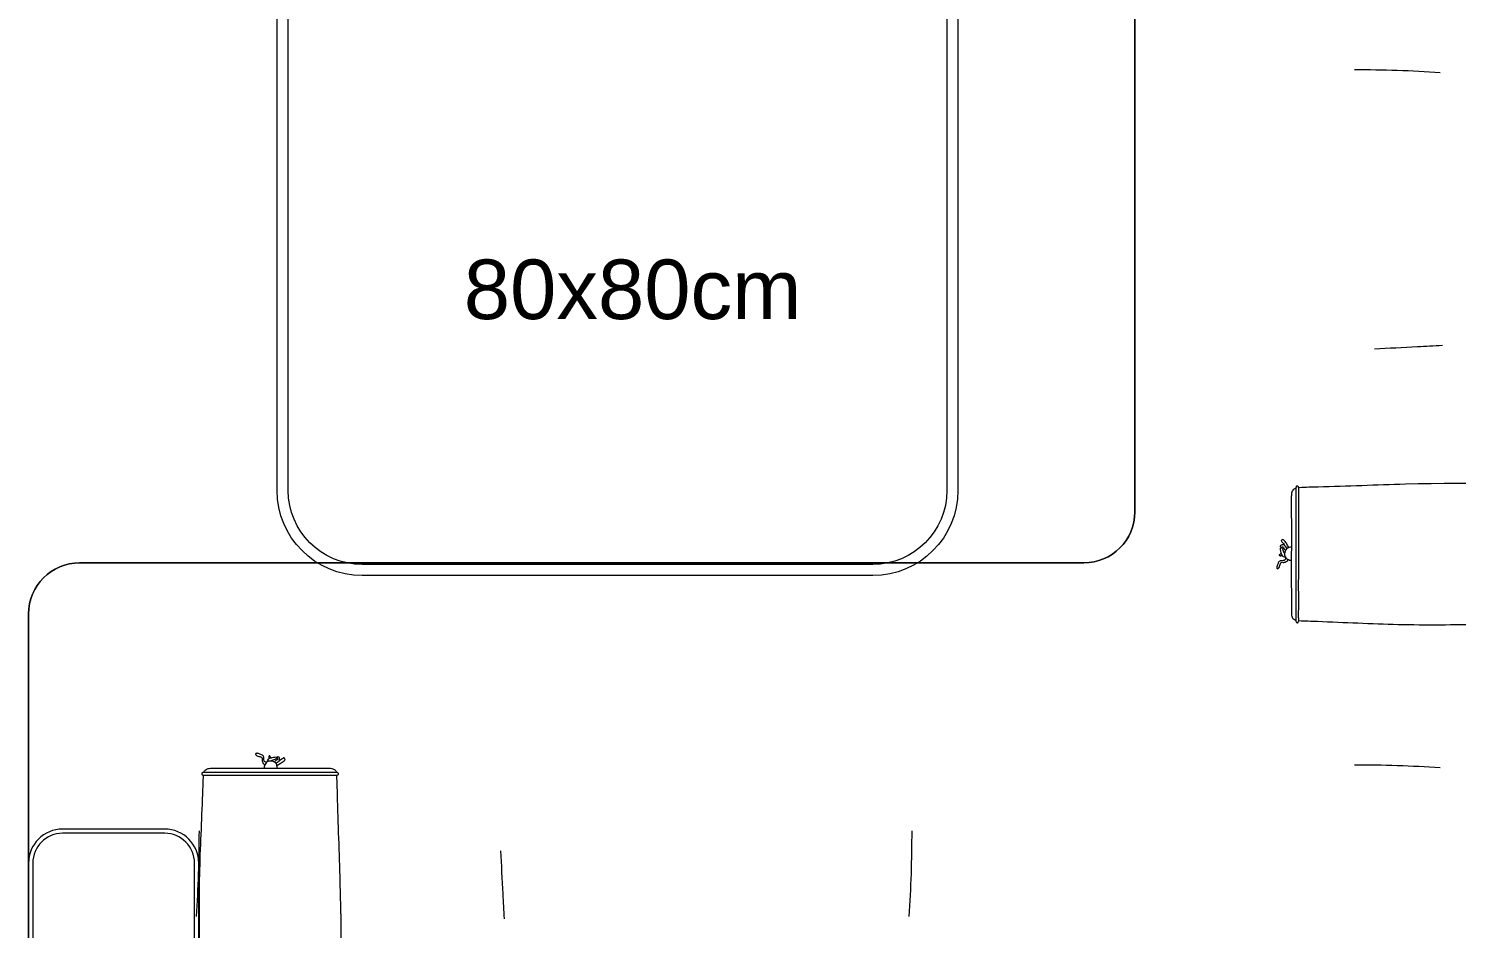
# Model space of a CAD drawing. Header units: centimetres. Extents: x 5488 to 20269, y -31398 to -19684.
# Drawn here: x 16872.7 to 17040.5, y -23914.7 to -23808.8 of the extents above; entities that cross this region are included whole.
import ezdxf

# ---------------------------------------------------------------- set-up
doc = ezdxf.new("R2010")
doc.units = ezdxf.units.CM
doc.set_wipeout_variables(frame=1)
doc.linetypes.add('( Hidden )', pattern=[0.375, 0.25, -0.125])
doc.linetypes.add('DOT', pattern=[0.25, 0, -0.25])
doc.layers.add('wipeout', color=7, linetype='Continuous', true_color=0xffffff)
for name, color, linetype, lineweight in [('xxx_Auto_FFE_UPHOLSTERY', 67, 'Continuous', 20), ('xxx_Auto_FFE_WOOD', 36, 'Continuous', 0), ('xxx_Auto_Tefris_Tefris', 32, 'Continuous', 15), ('xxx_Auto_Yardimci_Yazi', 7, 'Continuous', 9)]:
    doc.layers.add(name, color=color, linetype=linetype, lineweight=lineweight)
doc.styles.add('4N_100', font='arial.ttf', dxfattribs={"height": 16})

# ---------------------------------------------------------------- blocks, each defined once
blk = doc.blocks.new('uyt6ueueyu')
at = {"linetype": 'DOT'}
blk.add_wipeout([(-901.9077874563318, 523.8702232043166), (-841.9077874563314, 523.8702232043091), (-834.8367196444668, 520.9412910161741), (-831.9077874563328, 513.8702232043092), (-831.9077874563319, 451.68378839778853), (-834.8367196444668, 446.79915539244286), (-841.9077874563318, 443.8702232043088), (-901.9077874563322, 443.8702232043161), (-908.9788552681969, 446.7991553924511), (-911.9077874563309, 453.87022320431606), (-911.9077874563318, 513.8702232043165), (-908.9788552681968, 520.9412910161825)], dxfattribs=at).dxf.layer = 'wipeout'
at = {"color": 0}
for points in [[(-901.90778745633, 523.8702232043161), (-841.9077874563318, 523.8702232043088, -0.4142135623730577), (-831.9077874563318, 513.8702232043088), (-831.9077874563318, 453.8702232043088, -0.4142135623731325), (-841.9077874563318, 443.8702232043088), (-901.9077874563318, 443.8702232043161, -0.4142135623730576), (-911.90778745633, 453.8702232043161), (-911.9077874563318, 513.8702232043161, -0.4142135623731324)], [(-901.90778745633, 522.5702232043168), (-841.9077874563318, 522.5702232043095, -0.4142135623730618), (-833.2077874563329, 513.8702232043088), (-833.2077874563311, 453.8702232043088, -0.4142135623731326), (-841.9077874563318, 445.1702232043081), (-901.9077874563318, 445.1702232043153, -0.4142135623730618), (-910.6077874563307, 453.8702232043161), (-910.6077874563307, 513.8702232043161, -0.4142135623731326)]]:
    blk.add_lwpolyline(points, format="xyb", close=True, dxfattribs=at)
at = {"layer": 'xxx_Auto_Yardimci_Yazi', "color": 0, "linetype": '( Hidden )', "ltscale": 50, "style": '4N_100'}
blk.add_text('80x80cm', height=7, rotation=90, dxfattribs=at).set_placement((-862.0643524654037, 465.8070606345846))
blk = doc.blocks.new('lf01_sedir baza')
at = {"layer": 'xxx_Auto_FFE_WOOD'}
blk.add_lwpolyline([(3526.075064179525, 1344.286187823665), (3526.075064179525, 1126.286187823665, -0.4142135623730945), (3520.075064179525, 1120.286187823665), (3424.575064179525, 1120.286187823665, -0.4142135623730951), (3418.575064179525, 1126.286187823665), (3418.575064179525, 1244.286187823665, 0.4142135623730951), (3412.575064179525, 1250.286187823665), (3224.575064179525, 1250.286187823665, -0.4142135623730945), (3218.575064179525, 1256.286187823665), (3218.575064179525, 1265.286187823665)], format="xyb", dxfattribs=at)
blk = doc.blocks.new('mimder plan')
for points in [[(-196, -10.5), (-196, -95, 0.4142135623730951), (-191, -100), (-5.99997067260756, -100, -0.4142135623730951), (2.932739243988181e-05, -106), (2.932739243988181e-05, -224.0000000000036, 0.4142135623731054), (6.00002932739244, -230.0000000000036), (97.00005865478215, -230.0000000000036, 0.4142135623730951), (103.0000586547822, -224.0000000000036), (103.0000586547822, -10.5, 0.4142135623730951), (97.00005865478215, -4.5), (-190, -4.5, 0.414213562373095)], [(80.79295187360003, -226), (80.79295187360003, -214, 0.414213562373095), (77.29295187360003, -210.5), (35.29295187360003, -210.5, 0.414213562373095), (31.79295187360003, -214), (31.79295187360003, -226, 0.414213562373095), (35.29295187360003, -229.5), (77.29295187360003, -229.5, 0.414213562373095)]]:
    blk.add_lwpolyline(points, format="xyb", close=True)
blk.add_lwpolyline([(81.29295187360003, -214, 0.414213562373095), (77.29295187360003, -210), (35.29295187360003, -210, 0.414213562373095), (31.29295187360003, -214), (31.29295187360003, -226, 0.414213562373095), (35.29295187360003, -230), (77.29295187360003, -230, 0.414213562373095), (81.29295187360003, -226)], format="xyb")
for points in [[(-8.828922625012638, -36.48853750923445), (-8.990344490883217, -41.02267320532701), (-9.072553413167043, -43.91764566550046), (-9.25383234974288, -68.20856276118138), (-8.918104108695843, -78.45352208227632), (-8.8370316119981, -80.63318948953383), (-8.828634051602421, -80.7507268126792)], [(6.817188292641731, -36.48847669404131), (6.926530711280066, -40.31639296934736), (7.057283924412332, -45.70523144180697), (7.261808680577815, -59.19057843385235), (7.265387936582556, -69.05110494797918), (6.903893159524159, -78.52675781017388), (6.825301496255634, -80.74929232068462)], [(-57.65063447132889, -64.11486897941359), (-57.9028622142032, -69.15819648144316), (-57.98694226100451, -74.20152398347273)], [(-25.56822578096944, -63.86270735669677), (-25.4000656873668, -66.80464364716318), (-25.14783794449431, -71.84797114919274)], [(24.09936552867293, -64.11486897941359), (23.84713778579862, -69.15819648144316), (23.7630577389973, -74.20152398347273)], [(6.644830535889923, -80.74829657807277), (6.742079101837589, -80.74710168134334), (6.841735064348541, -80.7514829600259), (6.900421853144508, -80.76515479597947), (6.976724489806656, -80.80709903605748), (7.010459140912644, -80.84429471661133), (7.03126954196523, -80.90920758734137), (7.024696166074136, -80.95302002285098), (7.000593359920458, -80.99245117967803), (6.948005839331017, -81.02531050630932), (6.866484419355402, -81.06589084715961), (6.83297047758424, -81.06912294181893), (6.644830535889923, -81.07230932376842), (6.357343376954304, -81.07350422049785), (5.932937974994275, -81.071972225036), (-1.290853498161596, -81.07609580103599), (-2.856290332027129, -81.07350422049785), (-4.969653530049982, -81.06912294181893), (-8.54341757027214, -81.07350422049785), (-8.731856442451317, -81.07131358116021), (-8.821693392608722, -81.06912294181893), (-8.888704336493902, -81.06266396342835), (-8.975073789362796, -81.02531050630932), (-9.036426153448701, -80.95302002285098), (-9.036426153448701, -80.86758587899385), (-8.98175476981487, -80.80118895591295), (-8.924677479646562, -80.76900789909996), (-8.867707537308888, -80.7514829600259), (-8.828783174121781, -80.74866615853898), (-8.670504206729674, -80.74929232068462), (-8.44700711585756, -80.74710168134334), (-8.085467462518864, -80.74710168134334), (-2.802688313695398, -80.73262571127998), (1.430610408435314, -80.74710168134334), (2.895475829882344, -80.7514829600259), (5.07895585038932, -80.74710168134334), (6.416652221148979, -80.7514829600259), (6.644830535889923, -80.74829657807277)], [(6.785033979707805, -81.07350422049785), (6.694928171851643, -81.24875378689467), (6.293947878071776, -81.52039078166126), (5.72389024245058, -81.5675531322122), (4.977126361918636, -81.55615013643546), (2.817689897703531, -81.57515615040757), (-4.304639899517497, -81.56639368087053), (-6.435896458167917, -81.58556197570579), (-7.855396867391391, -81.57515615040757), (-8.36486889497246, -81.5036342877138), (-8.571875662306411, -81.40024121001261), (-8.720900516445909, -81.24875378689467), (-8.779404112821794, -81.13482730011674), (-8.7980042563795, -81.06912294181893), (-8.795132190047298, -81.0657944991508)], [(-1.797954853733245, -81.88968315788952), (-2.201888307879926, -82.12967569639295), (-2.64840439983891, -82.44303553563441), (-2.758560767982999, -82.60120081401692), (-2.72941723043914, -82.65628732697223), (-2.681496341330785, -82.75804684434843), (-2.681426054616168, -82.75827806528832), (-2.412696830575442, -82.65769871506564), (-1.958997430447198, -82.32167028701588), (-1.768076203241435, -82.19056731875753), (-1.672890165807985, -82.15367383763441)], [(-1.875454543716842, -81.57946597335831), (-1.806640552320459, -81.856159740375), (-1.735264905688382, -82.06224786452367), (-1.529088128801959, -82.2738525399327), (-1.222157104421058, -82.38951766059836), (-0.9502269992699439, -82.41057647016714), (-0.7178114837352041, -82.3482708862357), (-0.5277602927562839, -82.18687585425141), (-0.3835607655637432, -81.95432862826783), (-0.3065904562936339, -81.72212752946871), (-0.2944169573256659, -81.57971628373343)], [(-0.5737328046598122, -82.24732305347425), (-0.4326570616940444, -82.31414927815786), (-0.3010473277317942, -82.44208551854172), (-0.2702540712271002, -82.58555625741428), (-0.2542474709753151, -82.77134713714986), (-0.2470277256179543, -82.88020033632347), (-0.2138435741762805, -82.98261196081876), (0.07606426213715167, -83.17666333405941), (0.358739340405009, -83.27948061918505), (0.52314895415293, -83.32649453296472), (0.604166638049719, -83.3113360082134), (0.7023575289531436, -83.24018773139687), (0.5766676795537933, -83.0667246646517), (0.303686491206463, -82.95831101616204), (-0.06889979099287302, -82.7504003060385), (-0.06889979099287302, -82.58555625741428), (-0.07613322150609747, -82.44084932642727), (-0.1494823198117956, -82.23086405698268), (-0.2771894547004194, -82.04227164008626), (-0.402621037352219, -81.99324034147867)], [(-2.111056908310275, -82.43845834348758), (-2.126162393713457, -82.61902702102816), (-2.105415249548969, -82.73012705676229), (-2.091794983638465, -82.82320248227188), (-1.960897930079227, -82.90854608227892), (-1.879413922586537, -82.89144569842756), (-1.841699577396867, -82.84025644961002), (-1.879413922586537, -82.6966912802236), (-1.886699180449796, -82.60390585003188), (-1.771481272036908, -82.52014562031036), (-1.593705181196128, -82.3998095547613), (-1.53518556743802, -82.32238280618185)], [(-0.6657191615304328, -82.31666891848727), (-0.7253343017328007, -82.52354985880811), (-0.9067646157018316, -82.70329255308752), (-1.234140025529996, -82.81380593483482), (-1.571532657668286, -82.88052045107179), (-1.702199911091157, -82.88405702856835), (-1.779582902936454, -82.83898900585336), (-1.803570704149024, -82.79556453491386), (-1.708951350181451, -82.69004308681542), (-1.662598362396238, -82.64396509033395), (-1.437468104722939, -82.56194656284788), (-1.190463166054542, -82.46922402358905), (-1.07125866842398, -82.40048912458224)], [(-1.294455363698944, -82.36782549784039), (-1.267533873167849, -82.39735804909651), (-1.240060119158443, -82.49002769926665)], [(-1.095314683323522, -82.77650801280834), (-1.046835832559736, -82.87735371050076), (-1.007603013536936, -82.9473503664558), (-0.9612340758685605, -83.00798167021276), (-0.9248869856382953, -83.05073264253588), (-0.8754739395699289, -82.98375612007294), (-0.8407897888337175, -82.93197994727234), (-0.8527471059696836, -82.85217813691997), (-0.8647044231038308, -82.77237632656761), (-0.8809907890590694, -82.68729070563131)], [(41.59229645655614, -126.5135790910354), (36.54896895452657, -126.2613513481592), (31.505641452497, -126.1772713013597)], [(41.84445807927295, -174.0743193661147), (38.90252178880655, -174.2424794597173), (33.85919428677698, -174.4947072025898)], [(24.63366121547188, -209.4040880424473), (24.45841164907506, -209.3139822345911), (24.18677465430846, -208.9130019408112), (24.13961230375753, -208.34294430519), (24.15101529953427, -207.5961804246581), (24.13200928556216, -205.436743960443), (24.14077175509919, -198.314414163222), (24.12160346026394, -196.1831576045697), (24.13200928556216, -194.7636571953481), (24.20353114825593, -194.254185167767), (24.30692422595712, -194.047178400433), (24.45841164907506, -193.8981535462917), (24.57233813585299, -193.8396499499177), (24.6380424941508, -193.82104980636), (24.64137093681893, -193.8239218726922)], [(24.95886885789696, -209.2638845986294), (24.96006375462639, -209.361133164577), (24.95568247594383, -209.4607891270862), (24.94201063999026, -209.519475915884), (24.90006639991225, -209.5957785525461), (24.8628707193584, -209.6295132036503), (24.79795784862836, -209.6503236047029), (24.75414541311875, -209.6437502288136), (24.7147142562917, -209.6196474226599), (24.6818549296604, -209.5670599020705), (24.64127458881012, -209.4855384820949), (24.6380424941508, -209.4520245403219), (24.63485611220131, -209.2638845986294), (24.63366121547188, -208.9763974396919), (24.63519321093372, -208.5519920377337), (24.63106963493374, -201.3282005645779), (24.63366121547188, -199.7627637307123), (24.6380424941508, -197.6494005326895), (24.63366121547188, -194.0756364924673), (24.63585185480952, -193.8871976202863), (24.6380424941508, -193.7973606701307), (24.64450147254138, -193.7303497262437), (24.6818549296604, -193.6439802733767), (24.75414541311875, -193.5826279092907), (24.83957955697588, -193.5826279092907), (24.90597648005678, -193.6372992929246), (24.93815753686977, -193.6943765830911), (24.95568247594383, -193.7513465254306), (24.95849927743075, -193.7902708886177), (24.95787311528511, -193.9485498560098), (24.96006375462639, -194.1720469468819), (24.96006375462639, -194.5335866002206), (24.97453972468975, -199.8163657490441), (24.96006375462639, -204.0496644711748), (24.95568247594383, -205.5145298926218), (24.96006375462639, -207.6980099131288), (24.95568247594383, -209.0357062838884), (24.95886885789696, -209.2638845986294)], [(69.21862792673528, -193.7901314377268), (64.68449223064272, -193.6287095718544), (61.78951977046927, -193.5465006495724), (37.49860267478834, -193.3652217129966), (27.25364335369341, -193.7009499540436), (25.07397594643589, -193.7820224507414), (24.95643862329052, -193.790420011137)], [(23.26870709248215, -200.5079971544292), (23.08813841494157, -200.492891669026), (22.97703837920744, -200.5136388131905), (22.88396295369785, -200.5272590790992), (22.79861935369081, -200.6581561326602), (22.81571973754217, -200.7396401401529), (22.8669089863597, -200.7773544853408), (23.01047415574612, -200.7396401401529), (23.10325958593785, -200.7323548822897), (23.18701981565937, -200.8475727907025), (23.30735588120842, -201.0253488815433), (23.38478262978788, -201.0838684953014)], [(23.39049651748246, -201.953334901209), (23.18361557716162, -201.8937197610067), (23.00387288288221, -201.7122894470376), (22.89335950113491, -201.3849140372076), (22.82664498489794, -201.0475214050712), (22.82310840740138, -200.9168541516483), (22.86817643011636, -200.8394711598012), (22.91160090105586, -200.8154833585904), (23.01712234915431, -200.910102712558), (23.06320034563578, -200.9564557003432), (23.14521887312185, -201.1815859580165), (23.23794141238068, -201.4285908966849), (23.30667631138749, -201.5477953943155)], [(23.81748227808021, -200.8210992090062), (23.57748973957678, -200.4171657548577), (23.26412990033532, -199.9706496629005), (23.10596462195281, -199.8604932947565), (23.05087810899749, -199.8896368323003), (22.9491185916213, -199.9375577214087), (22.9488873706814, -199.9376280081233), (23.04946672090409, -200.206357232164), (23.38549514895385, -200.6600566322923), (23.5165981172122, -200.8509778594962), (23.55349159833531, -200.9461638969296)], [(23.33933993812934, -201.3245986990405), (23.30980738687322, -201.3515201895716), (23.21713773670308, -201.378993943581)], [(24.12769946261142, -200.7435995190208), (23.85100569559472, -200.812413510419), (23.64491757144606, -200.8837891570511), (23.43331289603702, -201.0899659339375), (23.31764777537137, -201.3968969583184), (23.29658896580258, -201.6688270634695), (23.35889454973403, -201.9012425790024), (23.52028958171832, -202.0912937699832), (23.7528368077019, -202.2354932971757), (23.98503790650102, -202.3124636064458), (24.1274491522363, -202.324637105412)], [(23.45984238249548, -202.0453212580796), (23.39301615781187, -202.1863970010454), (23.26507991742801, -202.3180067350077), (23.12160917855545, -202.3487999915124), (22.93581829881987, -202.3648065917623), (22.82696509964626, -202.3720263371215), (22.72455347515097, -202.4052104885632), (22.53050210191032, -202.6951183248748), (22.42768481678468, -202.9777934031445), (22.38067090300501, -203.1422030168906), (22.39582942775633, -203.2232207007874), (22.46697770457286, -203.3214115916926), (22.64044077131803, -203.1957217422932), (22.74885441980769, -202.9227405539459), (22.95676512993123, -202.5501542717466), (23.12160917855545, -202.5501542717466), (23.26631610954246, -202.5429208412315), (23.47630137898705, -202.4695717429277), (23.66489379588347, -202.341864608039), (23.71392509449106, -202.2164330253872)], [(22.93065742316139, -201.5237393794159), (22.82981172546897, -201.5722182301797), (22.75981506951393, -201.6114510492007), (22.69918376575697, -201.6578199868709), (22.65643279343385, -201.6941670771012), (22.72340931589679, -201.7435801231695), (22.77518548869739, -201.7782642739039), (22.85498729904975, -201.7663069567679), (22.93478910940212, -201.7543496396356), (23.01987473033842, -201.7380632736786)], [(69.21868874192842, -209.4362423553794), (65.39077246662237, -209.5455847740195), (60.00193399416275, -209.6763379871518), (46.51658700211738, -209.8808627433173), (36.65606048799054, -209.884441999322), (27.18040762579585, -209.5229472222636), (24.95787311528511, -209.4443555589933)], [(41.59229645655614, -210.2635790910354), (36.54896895452657, -210.0113513481592), (31.505641452497, -209.9272713013597)]]:
    blk.add_spline(points, degree=3)
blk = doc.blocks.new('A$Caa46bac8')
blk.add_blockref('lf01_sedir baza', (-3524.317704866644, -1348.528828510785))
at = {"layer": 'xxx_Auto_FFE_UPHOLSTERY'}
blk.add_blockref('mimder plan', (-105.7426700145106, 1.757359312879998), dxfattribs=at)

msp = doc.modelspace()

# ---------------------------------------------------------------- block references
at = {"layer": 'xxx_Auto_Tefris_Tefris', "rotation": 270}
msp.add_blockref('uyt6ueueyu', (16458.05150551171, -24705.06014053232), dxfattribs=at)

# ---------------------------------------------------------------- next in the draw order: block references
msp.add_blockref('A$Caa46bac8', (17100.95551294893, -23977.41153254534), dxfattribs=at)

doc.saveas('drawing.dxf')
